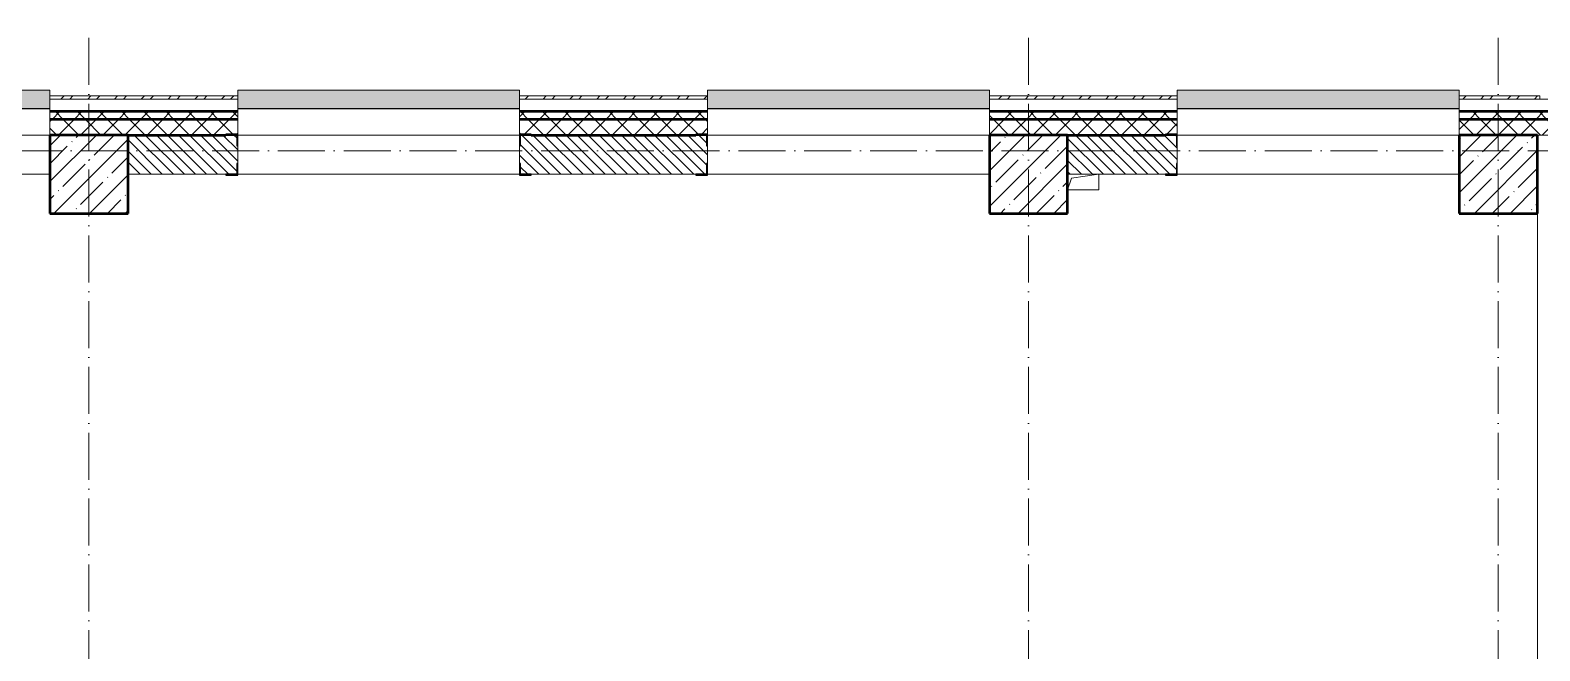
# Model space of a CAD drawing. Header units: millimetres. Extents: x -12989 to 629078, y -109036 to 555275.
# Drawn here: x 312446 to 322086, y -80675 to -76713 of the extents above; entities that cross this region are included whole.
import ezdxf

# ---------------------------------------------------------------- set-up
doc = ezdxf.new("R2010")
doc.units = ezdxf.units.MM
doc.linetypes.add('50_200_ШТРИХ_1Т_ш5_п1_п1_', pattern=[700, 500, -100, 0, -100])
for name, color, linetype, lineweight in [('4 -стяжа', 7, 'Continuous', 30), ('A-FLOR-____-OTLN', 7, 'Continuous', 9), ('A-GENM-____-MCUT', 7, 'Continuous', 25), ('A-GENM-____-OTLN', 7, 'Continuous', 9), ('A-GENM-____-OTLN-1', 7, 'Continuous', 25), ('A-GLAZ-____-OTLN', 7, 'Continuous', 9), ('A-WALL-____-MCUT-2', 7, 'Continuous', 50), ('A-WALL-____-MCUT-3', 7, 'Continuous', 9), ('A-WALL-____-OTLN', 7, 'Continuous', 9), ('A-WALL-____-PATT-1', 7, 'Continuous', 9), ('A-WALL-FNSH-MCUT-1', 7, 'Continuous', 9), ('S-COLS-____-MCUT', 7, 'Continuous', 50), ('S-COLS-____-OTLN', 7, 'Continuous', 9), ('S-GRID-____-OTLN-1', 7, '50_200_ШТРИХ_1Т_ш5_п1_п1_', 9)]:
    doc.layers.add(name, color=color, linetype=linetype, lineweight=lineweight)
doc.layers.add('A-GLAZ-____-OTLN-1', color=7, linetype='Continuous', lineweight=9, true_color=0xc0c0c0)
doc.layers.get('4 -стяжа').off()
pattern_1 = [(45, (283770.71, -86863.46), (-70.71068, 70.71068), []), (135, (283770.71, -86863.46), (-70.71068, -70.71068), [])]
pattern_2 = [(45, (283770.7, -86863.46), (-114.04925, 114.04925), []), (45, (283884.76, -86863.46), (-114.04925, 114.04925), [201.612, -40.322, 3.353, -36.97])]
pattern_3 = [(135, (283770.707, -86863.456), (-35.35534, -35.35534), [])]

# ---------------------------------------------------------------- blocks, each defined once
blk = doc.blocks.new('BSC_Колонна _Прямоугольная - 500х500-V115-АР1_План отверстий 3 этажа в осях 1-64_А-ГГ')
at = {"layer": 'S-COLS-____-OTLN'}
h = blk.add_hatch(dxfattribs=at)
h.set_pattern_fill('FP_138', color=256, style=0, pattern_type=2)
h.set_pattern_definition([(45, (-38050, -9231.04), (-114.04925, 114.04925), []), (45, (-37935.95, -9231.04), (-114.04925, 114.04925), [201.613, -40.323, 3.353, -36.97])])
h.paths.add_polyline_path([(-250, -250), (250, -250), (250, 250), (-250, 250)], flags=0)
at = {"layer": 'S-COLS-____-MCUT'}
for p, q in [((250, 250), (-250, 250)), ((-250, 250), (-250, -250)), ((250, -250), (250, 250)), ((-250, -250), (250, -250))]:
    blk.add_line(p, q, dxfattribs=at)
blk = doc.blocks.new('Отлив_СКБ - Отлив витража_120_НВФ-31885687-АР1_План отверстий 3 этажа в осях 1-64_А-ГГ')
at = {"layer": 'A-GLAZ-____-OTLN-1'}
for points in [[(0, 0), (0, -2), (1800, -2), (1800, 0), (534.2, 0)], [(0, -2), (0, -120), (1800, -120), (1800, -2), (534.2, -2)]]:
    blk.add_hatch(color=256, dxfattribs=at).paths.add_polyline_path(points, flags=0)
at = {"layer": 'A-GLAZ-____-OTLN'}
for p, q in [((0, 0), (1800, 0)), ((1800, -2), (0, -2)), ((0, -120), (0, -83)), ((1800, -83), (1800, -120)), ((0, -120), (1800, -120))]:
    blk.add_line(p, q, dxfattribs=at)
blk = doc.blocks.new('Фахверк_СКБ_Уголок - 250_2700-27497298-АР1_План отверстий 3 этажа в осях 1-64_А-ГГ')
at = {"layer": 'A-GENM-____-MCUT'}
for p, q in [((200, 181), (125, 181)), ((125, 181), (125, 106)), ((125, 106), (131, 106)), ((131, 106), (131, 175)), ((131, 175), (200, 175)), ((200, 175), (200, 181)), ((131, -6), (125, -6)), ((125, -6), (125, -81)), ((125, -81), (200, -81)), ((131, -75), (131, -6)), ((200, -75), (131, -75)), ((200, -81), (200, -75))]:
    blk.add_line(p, q, dxfattribs=at)
blk = doc.blocks.new('AR_Отверстие прямоугольное _в плите_ - AR_Отверстие прямоугольное _в плите_-V181-АР1_План отверстий 3 этажа в осях 1-64_А-ГГ')
at = {"layer": 'A-GENM-____-OTLN'}
for p, q in [((-100, -50), (-75, 25)), ((-75, 25), (100, 50)), ((100, -50), (100, 50)), ((-100, -50), (100, -50))]:
    blk.add_line(p, q, dxfattribs=at)
blk = doc.blocks.new('3эт')
at = {"layer": 'S-GRID-____-OTLN-1', "color": 251, "ltscale": 0.6, "true_color": 0x636466}
for p, q in [((312820.7, -91346.1), (312820.7, -76712.9)), ((318820.7, -91346.1), (318820.7, -76712.9)), ((321820.7, -91346.1), (321820.7, -76712.9)), ((387845.1, -77482.4), (279340.9, -77482.4))]:
    blk.add_line(p, q, dxfattribs=at)

msp = doc.modelspace()

# ---------------------------------------------------------------- hatches: boundary and pattern name
at = {"layer": 'A-WALL-____-PATT-1'}
h = msp.add_hatch(dxfattribs=at)
h.set_pattern_fill('FP_3', color=256, style=0, pattern_type=2)
h.set_pattern_definition([(45, (283770.71, -86863.46), (-85.5366, 85.5366), []), (45, (283827.73, -86863.46), (-85.5366, 85.5366), [])])
h.paths.add_polyline_path([(322085.7074, -77152.4142), (322085.7074, -77132.4142), (321570.7074, -77132.4142), (321570.7074, -77152.4142)], flags=0)
h.paths.add_polyline_path([(318570.7074, -77152.4142), (319770.7074, -77152.4142), (319770.7074, -77132.4142), (318570.7074, -77132.4142)], flags=0)
h.paths.add_polyline_path([(316770.7074, -77152.4142), (316770.7074, -77132.4142), (315570.7074, -77132.4142), (315571.3877, -77152.4142)], flags=0)
h.paths.add_polyline_path([(313770.7074, -77152.4142), (313770.7074, -77132.4142), (312570.7074, -77132.4142), (312570.7074, -77152.4142)], flags=0)
h.paths.add_polyline_path([(310770.7074, -77152.4142), (310770.7074, -77132.4142), (307620.7074, -77132.4142), (307620.7074, -77152.4142), (308501.5306, -77152.4142)], flags=0)
h = msp.add_hatch(dxfattribs=at)
h.set_pattern_fill('FP_1', color=256, style=0, pattern_type=2)
h.set_pattern_definition(pattern_1)
h.paths.add_polyline_path([(358120.7074, -77282.4142), (358120.7074, -77232.4142), (351770.7074, -77232.4142), (351770.7074, -77282.4142), (357990.5306, -77282.4142)], flags=0)
h.paths.add_polyline_path([(343850.8163, -77282.4142), (343970.7074, -77282.4142), (343970.7074, -77232.4142), (342770.7074, -77232.4142), (342770.7074, -77282.4142)], flags=0)
h.paths.add_polyline_path([(340970.7074, -77282.4142), (340970.7074, -77232.4142), (339770.7074, -77232.4142), (339770.7074, -77282.4142), (340315.8877, -77282.4142)], flags=0)
h.paths.add_polyline_path([(337970.7074, -77282.4142), (337970.7074, -77232.4142), (336770.7074, -77232.4142), (336770.7074, -77282.4142), (336780.9592, -77282.4142)], flags=0)
h.paths.add_polyline_path([(334970.7074, -77282.4142), (334970.7074, -77232.4142), (333770.7074, -77232.4142), (333770.7074, -77282.4142)], flags=0)
h.paths.add_polyline_path([(330770.7074, -77282.4142), (331970.7074, -77282.4142), (331970.7074, -77232.4142), (330770.7074, -77232.4142)], flags=0)
h.paths.add_polyline_path([(328970.7074, -77282.4142), (328970.7074, -77232.4142), (327770.7074, -77232.4142), (327770.7074, -77282.4142), (327943.6377, -77282.4142)], flags=0)
h.paths.add_polyline_path([(325970.7074, -77282.4142), (325970.7074, -77232.4142), (324770.7074, -77232.4142), (324770.7074, -77282.4142)], flags=0)
h.paths.add_polyline_path([(322641.2449, -77282.4142), (322970.7074, -77282.4142), (322970.7074, -77232.4142), (321570.7074, -77232.4142), (321570.7074, -77282.4142)], flags=0)
h.paths.add_polyline_path([(318570.7074, -77282.4142), (319770.7074, -77282.4142), (319770.7074, -77232.4142), (318570.7074, -77232.4142)], flags=0)
h.paths.add_polyline_path([(316770.7074, -77282.4142), (316770.7074, -77232.4142), (315570.7074, -77232.4142), (315571.3877, -77282.4142)], flags=0)
h.paths.add_polyline_path([(313770.7074, -77282.4142), (313770.7074, -77232.4142), (312570.7074, -77232.4142), (312570.7074, -77282.4142)], flags=0)
h.paths.add_polyline_path([(310770.7074, -77282.4142), (310770.7074, -77232.4142), (307600.7074, -77232.4142), (307600.7074, -77282.4142), (308501.5306, -77282.4142)], flags=0)
h = msp.add_hatch(dxfattribs=at)
h.set_pattern_fill('FP_1', color=256, style=0, pattern_type=2)
h.set_pattern_definition(pattern_1)
h.paths.add_polyline_path([(358120.7074, -77382.4142), (358120.7074, -77282.4142), (351770.7074, -77282.4142), (351770.7074, -77376.4142), (351845.7074, -77376.4142), (351845.7074, -77382.4142), (357990.5306, -77382.4142)], flags=0)
h.paths.add_polyline_path([(343850.8163, -77382.4142), (343895.7074, -77382.4142), (343895.7074, -77376.4142), (343970.7074, -77376.4142), (343970.7074, -77282.4142), (342770.7074, -77282.4142), (342770.7074, -77376.4142), (342845.7074, -77376.4142), (342845.7074, -77382.4142), (343620.7074, -77382.4142)], flags=0)
h.paths.add_polyline_path([(340895.7074, -77382.4142), (340895.7074, -77376.4142), (340970.7074, -77376.4142), (340970.7074, -77282.4142), (339770.7074, -77282.4142), (339770.7074, -77376.4142), (339845.7074, -77376.4142), (339845.7074, -77382.4142), (340315.8877, -77382.4142)], flags=0)
h.paths.add_polyline_path([(337895.7074, -77382.4142), (337895.7074, -77376.4142), (337970.7074, -77376.4142), (337970.7074, -77282.4142), (336770.7074, -77282.4142), (336770.7074, -77376.4142), (336845.7074, -77376.4142), (336845.7074, -77382.4142), (337620.7074, -77382.4142)], flags=0)
h.paths.add_polyline_path([(334895.7074, -77382.4142), (334895.7074, -77376.4142), (334970.7074, -77376.4142), (334970.7074, -77282.4142), (333770.7074, -77282.4142), (333770.7074, -77376.4142), (333845.7074, -77376.4142), (333845.7074, -77382.4142), (334120.7074, -77382.4142)], flags=0)
h.paths.add_polyline_path([(331895.7074, -77382.4142), (331895.7074, -77376.4142), (331970.7074, -77376.4142), (331970.7074, -77282.4142), (330770.7074, -77282.4142), (330770.7074, -77376.4142), (330845.7074, -77376.4142), (330845.7074, -77382.4142), (331478.5663, -77382.4142)], flags=0)
h.paths.add_polyline_path([(327845.7074, -77382.4142), (328895.7074, -77382.4142), (328895.7074, -77376.4142), (328970.7074, -77376.4142), (328970.7074, -77282.4142), (327770.7074, -77282.4142), (327770.7074, -77376.4142), (327845.7074, -77376.4142)], flags=0)
h.paths.add_polyline_path([(325120.7074, -77382.4142), (325895.7074, -77382.4142), (325895.7074, -77376.4142), (325970.7074, -77376.4142), (325970.7074, -77282.4142), (324770.7074, -77282.4142), (324770.7074, -77376.4142), (324845.7074, -77376.4142), (324845.7074, -77382.4142)], flags=0)
h.paths.add_polyline_path([(322641.2449, -77382.4142), (322895.7074, -77382.4142), (322895.7074, -77376.4142), (322970.7074, -77376.4142), (322970.7074, -77282.4142), (321570.7074, -77282.4142), (321570.7074, -77382.4142), (322620.7074, -77382.4142)], flags=0)
h.paths.add_polyline_path([(319106.3163, -77382.4142), (319695.7074, -77382.4142), (319695.7074, -77376.4142), (319770.7074, -77376.4142), (319770.7074, -77282.4142), (318570.7074, -77282.4142), (318570.7074, -77382.4142), (319070.7074, -77382.4142)], flags=0)
h.paths.add_polyline_path([(316695.7074, -77382.4142), (316695.7074, -77376.4142), (316770.7074, -77376.4142), (316770.7074, -77282.4142), (315570.7074, -77282.4142), (315571.3877, -77376.4142), (315645.7074, -77376.4142), (315645.7074, -77382.4142)], flags=0)
h.paths.add_polyline_path([(313695.7074, -77382.4142), (313695.7074, -77376.4142), (313770.7074, -77376.4142), (313770.7074, -77282.4142), (312570.7074, -77282.4142), (312570.7074, -77382.4142), (313070.7074, -77382.4142)], flags=0)
h.paths.add_polyline_path([(310695.7074, -77382.4142), (310695.7074, -77376.4142), (310770.7074, -77376.4142), (310770.7074, -77282.4142), (307600.7074, -77282.4142), (307600.7074, -77382.4142), (310070.7074, -77382.4142)], flags=0)
h = msp.add_hatch(dxfattribs=at)
h.set_pattern_fill('FP_6', color=256, style=0, pattern_type=2)
h.set_pattern_definition(pattern_3)
h.paths.add_polyline_path([(315576.7074, -77632.4142), (316764.7074, -77632.4142), (316764.7074, -77563.4142), (316770.7074, -77563.4142), (316770.7074, -77451.4142), (316764.7074, -77451.4142), (316764.7074, -77382.4142), (315576.7074, -77382.4142), (315576.7074, -77451.4142), (315570.7074, -77451.4142), (315571.3877, -77563.4142), (315576.7074, -77563.4142), (315576.7074, -77631.1642)], flags=0)
h.paths.add_polyline_path([(313695.7074, -77632.4142), (313764.7074, -77632.4142), (313764.7074, -77563.4142), (313770.7074, -77563.4142), (313770.7074, -77451.4142), (313764.7074, -77451.4142), (313764.7074, -77382.4142), (313070.7074, -77382.4142), (313070.7074, -77632.4142)], flags=0)
h = msp.add_hatch(dxfattribs=at)
h.set_pattern_fill('FP_6', color=256, style=0, pattern_type=2)
h.set_pattern_definition(pattern_3)
h.paths.add_polyline_path([(319070.7074, -77632.4142), (319764.7074, -77632.4142), (319764.7074, -77563.4142), (319770.7074, -77563.4142), (319770.7074, -77451.4142), (319764.7074, -77451.4142), (319764.7074, -77382.4142), (319070.7074, -77382.4142)], flags=0)
at = {"layer": 'S-COLS-____-OTLN'}
h = msp.add_hatch(dxfattribs=at)
h.set_pattern_fill('FP_38', color=256, style=0, pattern_type=2)
h.set_pattern_definition(pattern_2)
h.paths.add_polyline_path([(312570.7074, -77882.4142), (313070.7074, -77882.4142), (313070.7074, -77382.4142), (312570.7074, -77382.4142)], flags=0)
h = msp.add_hatch(dxfattribs=at)
h.set_pattern_fill('FP_38', color=256, style=0, pattern_type=2)
h.set_pattern_definition(pattern_2)
h.paths.add_polyline_path([(318570.7074, -77882.4142), (319070.7074, -77882.4142), (319070.7074, -77382.4142), (318570.7074, -77382.4142)], flags=0)

# ---------------------------------------------------------------- linework, layer by layer
at = {"layer": 'A-FLOR-____-OTLN'}
msp.add_line((322070.7074, -80782.4142), (322070.7074, -77882.4142), dxfattribs=at)
at = {"layer": 'A-WALL-____-MCUT-2'}
for p, q in [((313770.7074, -77232.4142), (312570.7074, -77232.4142)), ((313770.7074, -77282.4142), (312570.7074, -77282.4142)), ((316770.7074, -77232.4142), (315570.7074, -77232.4142)), ((316770.7074, -77282.4142), (315570.7074, -77282.4142)), ((319770.7074, -77232.4142), (318570.7074, -77232.4142)), ((319770.7074, -77282.4142), (318570.7074, -77282.4142)), ((322970.7074, -77232.4142), (321570.7074, -77232.4142)), ((322970.7074, -77282.4142), (321570.7074, -77282.4142)), ((313070.7074, -77382.4142), (313695.7074, -77382.4142)), ((315645.7074, -77382.4142), (316695.7074, -77382.4142)), ((319070.7074, -77382.4142), (319695.7074, -77382.4142))]:
    msp.add_line(p, q, dxfattribs=at)
at = {"layer": 'A-WALL-____-MCUT-3'}
for p, q in [((313770.7074, -77152.4142), (312570.7074, -77152.4142)), ((312570.7074, -77152.4142), (312570.7074, -77382.4142)), ((313770.7074, -77376.4142), (313770.7074, -77152.4142)), ((316770.7074, -77152.4142), (315570.7074, -77152.4142)), ((315570.7074, -77152.4142), (315570.7074, -77376.4142)), ((316770.7074, -77376.4142), (316770.7074, -77152.4142)), ((319770.7074, -77152.4142), (318570.7074, -77152.4142)), ((318570.7074, -77152.4142), (318570.7074, -77382.4142)), ((319770.7074, -77376.4142), (319770.7074, -77152.4142)), ((322970.7074, -77152.4142), (321570.7074, -77152.4142)), ((321570.7074, -77152.4142), (321570.7074, -77382.4142)), ((312570.7074, -77382.4142), (313070.7074, -77382.4142)), ((313070.7074, -77382.4142), (313070.7074, -77632.4142)), ((318570.7074, -77382.4142), (319070.7074, -77382.4142)), ((319070.7074, -77382.4142), (319070.7074, -77632.4142)), ((322070.7074, -77382.4142), (322620.7074, -77382.4142)), ((313770.7074, -77563.4142), (313770.7074, -77451.4142)), ((315570.7074, -77451.4142), (315570.7074, -77563.4142)), ((316770.7074, -77563.4142), (316770.7074, -77451.4142)), ((319770.7074, -77563.4142), (319770.7074, -77451.4142)), ((313070.7074, -77632.4142), (313695.7074, -77632.4142)), ((315645.7074, -77632.4142), (316695.7074, -77632.4142)), ((319070.7074, -77632.4142), (319695.7074, -77632.4142))]:
    msp.add_line(p, q, dxfattribs=at)
at = {"layer": 'A-WALL-____-OTLN'}
for p, q in [((312570.7074, -77382.4142), (310770.7074, -77382.4142)), ((315570.7074, -77382.4142), (313770.7074, -77382.4142)), ((318570.7074, -77382.4142), (316770.7074, -77382.4142)), ((321570.7074, -77382.4142), (319770.7074, -77382.4142)), ((312570.7074, -77632.4142), (310770.7074, -77632.4142)), ((315570.7074, -77632.4142), (313770.7074, -77632.4142)), ((318570.7074, -77632.4142), (316770.7074, -77632.4142)), ((321570.7074, -77632.4142), (319770.7074, -77632.4142))]:
    msp.add_line(p, q, dxfattribs=at)
at = {"layer": 'A-WALL-FNSH-MCUT-1'}
for p, q in [((313770.7074, -77132.4142), (312570.7074, -77132.4142)), ((312570.7074, -77132.4142), (312570.7074, -77152.4142)), ((313770.7074, -77152.4142), (313770.7074, -77132.4142)), ((316770.7074, -77132.4142), (315570.7074, -77132.4142)), ((315570.7074, -77132.4142), (315570.7074, -77152.4142)), ((316770.7074, -77152.4142), (316770.7074, -77132.4142)), ((319770.7074, -77132.4142), (318570.7074, -77132.4142)), ((318570.7074, -77132.4142), (318570.7074, -77152.4142)), ((319770.7074, -77152.4142), (319770.7074, -77132.4142)), ((322085.7074, -77132.4142), (321570.7074, -77132.4142)), ((321570.7074, -77132.4142), (321570.7074, -77152.4142)), ((322085.7074, -77152.4142), (322085.7074, -77132.4142))]:
    msp.add_line(p, q, dxfattribs=at)
at = {"layer": 'S-COLS-____-MCUT'}
for p, q in [((313070.7074, -77382.4142), (312570.7074, -77382.4142)), ((312570.7074, -77382.4142), (312570.7074, -77882.4142)), ((313070.7074, -77882.4142), (313070.7074, -77382.4142)), ((319070.7074, -77382.4142), (318570.7074, -77382.4142)), ((318570.7074, -77382.4142), (318570.7074, -77882.4142)), ((319070.7074, -77882.4142), (319070.7074, -77382.4142)), ((312570.7074, -77882.4142), (313070.7074, -77882.4142)), ((318570.7074, -77882.4142), (319070.7074, -77882.4142))]:
    msp.add_line(p, q, dxfattribs=at)

# ---------------------------------------------------------------- block references
at = {"layer": '4 -стяжа'}
msp.add_blockref('3эт', (0, 0), dxfattribs=at)
at = {"layer": 'A-GENM-____-OTLN'}
msp.add_blockref('AR_Отверстие прямоугольное _в плите_ - AR_Отверстие прямоугольное _в плите_-V181-АР1_План отверстий 3 этажа в осях 1-64_А-ГГ', (319170.7074, -77682.4142), dxfattribs=at)
at = {"layer": 'A-GENM-____-OTLN-1', "rotation": 180}
for p in [(313895.7074, -77457.4142), (316895.7074, -77457.4142), (319895.7074, -77457.4142)]:
    msp.add_blockref('Фахверк_СКБ_Уголок - 250_2700-27497298-АР1_План отверстий 3 этажа в осях 1-64_А-ГГ', p, dxfattribs=at)
at = {"layer": 'A-GENM-____-OTLN-1'}
msp.add_blockref('Фахверк_СКБ_Уголок - 250_2700-27497298-АР1_План отверстий 3 этажа в осях 1-64_А-ГГ', (315445.7074, -77557.4142), dxfattribs=at)
at = {"layer": 'A-GLAZ-____-OTLN', "rotation": 180}
for p in [(312570.7074, -77215.4142), (315570.7074, -77215.4142), (318570.7074, -77215.4142), (321570.7074, -77215.4142)]:
    msp.add_blockref('Отлив_СКБ - Отлив витража_120_НВФ-31885687-АР1_План отверстий 3 этажа в осях 1-64_А-ГГ', p, dxfattribs=at)
at = {"layer": 'S-COLS-____-OTLN'}
msp.add_blockref('BSC_Колонна _Прямоугольная - 500х500-V115-АР1_План отверстий 3 этажа в осях 1-64_А-ГГ', (321820.7074, -77632.4142), dxfattribs=at)

doc.saveas('drawing.dxf')
